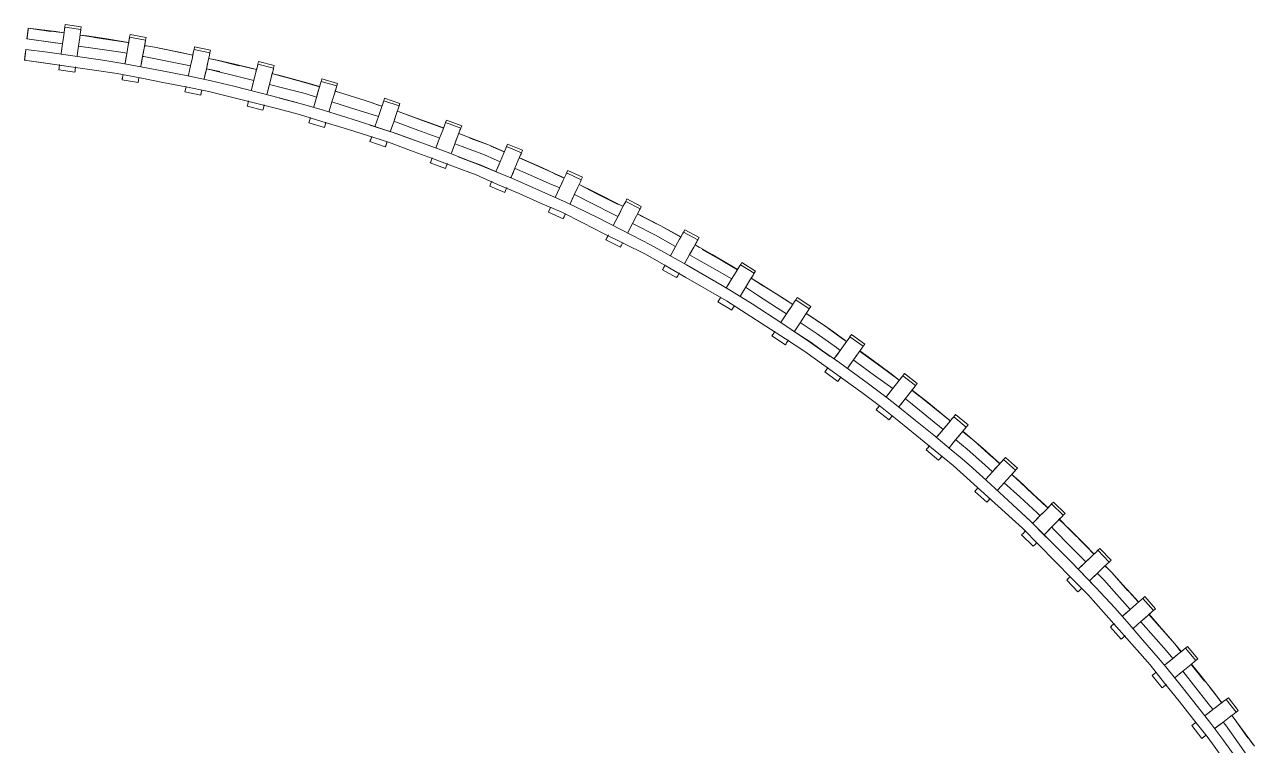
# Model space of a CAD drawing. Header units: inches. Extents: x -578 to 1873, y 397 to 1812.
# Drawn here: x 317.3 to 431.2, y 1001.2 to 1068 of the extents above; entities that cross this region are included whole.
import ezdxf

# ---------------------------------------------------------------- set-up
doc = ezdxf.new("R2010")
doc.units = ezdxf.units.IN
doc.header["$MEASUREMENT"] = 0
doc.layers.add('A-FLOR-HRAL', color=11, linetype='Continuous', lineweight=9)
doc.layers.add('A-WALL', color=113, linetype='Continuous', lineweight=13)

# ---------------------------------------------------------------- blocks, each defined once
blk = doc.blocks.new('3D Cad File Example_dwg_Railing - 1 1_2_ x 1_2_ w 2_r-2185616-_3D_-V81-Level 1')
at = {"layer": 'A-FLOR-HRAL'}
for p, q in [((-2.25, -0.75), (-2.25, 0.75)), ((-2.25, 0.75), (-2, 0.75)), ((-2, 0.75), (-1.8, 0.75)), ((-2, 0.75), (-1.9, 0.75)), ((-2, -0.75), (-2, 0.75)), ((-1.8, 0.75), (-1.9, 0.75)), ((-1.8, 0.75), (-1.25, 0.75)), ((-1.8, 0.75), (-1.52, 0.75)), ((-1.25, 0.75), (-1.52, 0.75)), ((-1.25, 0.75), (-0.45, 0.75)), ((-1.25, 0.75), (-0.85, 0.75)), ((-0.45, 0.75), (-0.85, 0.75)), ((-0.45, 0.75), (0.45, 0.75)), ((-0.45, 0.75), (0, 0.75)), ((0.45, 0.75), (0, 0.75)), ((0.5, 0.75), (0.45, 0.75)), ((0.45, 0.75), (0.5, 0.75)), ((1.8, 0.75), (1.5, 0.75)), ((1.8, 0.75), (1.52, 0.75)), ((2, 0.75), (1.8, 0.75)), ((1.8, 0.75), (1.9, 0.75)), ((2, 0.75), (1.9, 0.75)), ((2, -0.75), (2, 0.75)), ((-2.25, -0.75), (-2, -0.75)), ((-2, -0.75), (-1.8, -0.75)), ((-2, -0.75), (-1.87, -0.75)), ((-1.8, -0.75), (-1.87, -0.75)), ((-1.8, -0.75), (-1.25, -0.75)), ((-1.8, -0.75), (-1.52, -0.75)), ((-1.25, -0.75), (-1.52, -0.75)), ((-1.25, -0.75), (-0.45, -0.75)), ((-1.25, -0.75), (-0.85, -0.75)), ((-0.45, -0.75), (-0.85, -0.75)), ((-0.45, -0.75), (0.45, -0.75)), ((-0.45, -0.75), (0, -0.75)), ((0.45, -0.75), (0, -0.75)), ((0.5, -0.75), (0.45, -0.75)), ((0.45, -0.75), (0.5, -0.75)), ((1.8, -0.75), (1.5, -0.75)), ((1.8, -0.75), (1.52, -0.75)), ((2, -0.75), (1.8, -0.75)), ((1.8, -0.75), (1.9, -0.75)), ((2, -0.75), (1.9, -0.75))]:
    blk.add_line(p, q, dxfattribs=at)
blk = doc.blocks.new('3D Cad File Example_dwg_Railing - 1 1_2_ x 1_2_ w 2_r-2185616-_3D_-V84-Level 1')
at = {"layer": 'A-FLOR-HRAL'}
for p, q in [((-2.25, -0.75), (-2.25, 0.75)), ((-2.25, 0.75), (-2, 0.75)), ((-2, 0.75), (-1.8, 0.75)), ((-2, 0.75), (-1.9, 0.75)), ((-2, -0.75), (-2, 0.75)), ((-1.8, 0.75), (-1.9, 0.75)), ((-1.8, 0.75), (-1.25, 0.75)), ((-1.8, 0.75), (-1.52, 0.75)), ((-1.25, 0.75), (-1.52, 0.75)), ((-1.25, 0.75), (-0.45, 0.75)), ((-1.25, 0.75), (-0.85, 0.75)), ((-0.45, 0.75), (-0.85, 0.75)), ((-0.45, 0.75), (0.45, 0.75)), ((-0.45, 0.75), (0, 0.75)), ((0.45, 0.75), (0, 0.75)), ((0.52, 0.75), (0.45, 0.75)), ((0.45, 0.75), (0.52, 0.75)), ((1.8, 0.75), (1.54, 0.75)), ((1.8, 0.75), (1.54, 0.75)), ((2, 0.75), (1.8, 0.75)), ((1.8, 0.75), (1.9, 0.75)), ((2, 0.75), (1.9, 0.75)), ((2, -0.75), (2, 0.75)), ((-2.25, -0.75), (-2, -0.75)), ((-2, -0.75), (-1.8, -0.75)), ((-2, -0.75), (-1.87, -0.75)), ((-1.8, -0.75), (-1.87, -0.75)), ((-1.8, -0.75), (-1.25, -0.75)), ((-1.8, -0.75), (-1.52, -0.75)), ((-1.25, -0.75), (-1.52, -0.75)), ((-1.25, -0.75), (-0.45, -0.75)), ((-1.25, -0.75), (-0.85, -0.75)), ((-0.45, -0.75), (-0.85, -0.75)), ((-0.45, -0.75), (0.45, -0.75)), ((-0.45, -0.75), (0, -0.75)), ((0.45, -0.75), (0, -0.75)), ((0.51, -0.75), (0.45, -0.75)), ((0.45, -0.75), (0.51, -0.75)), ((1.51, -0.75), (1.52, -0.75)), ((1.8, -0.75), (1.52, -0.75)), ((1.8, -0.75), (1.52, -0.75)), ((2, -0.75), (1.8, -0.75)), ((1.8, -0.75), (1.9, -0.75)), ((2, -0.75), (1.9, -0.75))]:
    blk.add_line(p, q, dxfattribs=at)
blk = doc.blocks.new('3D Cad File Example_dwg_Railing - Railing-1981445-_3D_-3523-Level 1')
at = {"layer": 'A-FLOR-HRAL'}
for p, q in [((-580.14, -102.55), (-580.21, -103.14)), ((-580.14, -102.55), (-580.19, -103.02)), ((-580.16, -102.72), (-580.1, -102.17)), ((-580.12, -102.39), (-580.16, -102.72)), ((-580.16, -102.72), (-580.14, -102.55)), ((-580.14, -102.55), (-580.16, -102.72)), ((-580.14, -102.55), (-580.1, -102.17)), ((-580.11, -102.26), (-580.14, -102.55)), ((-580.12, -102.39), (-580.14, -102.55)), ((-580.14, -102.55), (-580.13, -102.47)), ((-580.12, -102.39), (-580.13, -102.47)), ((-580.12, -102.39), (-580.11, -102.26)), ((-580.12, -102.39), (-580.11, -102.32)), ((-580.11, -102.26), (-580.09, -102.14)), ((-580.1, -102.17), (-580.11, -102.26)), ((-580.11, -102.32), (-580.11, -102.26)), ((-580.09, -102.14), (-580.1, -102.17)), ((-577.54, -102.46), (-580.09, -102.14)), ((-580.09, -102.14), (-578.01, -102.44)), ((-580.09, -102.14), (-577.25, -102.5)), ((-576.78, -102.57), (-577.54, -102.46)), ((-577.25, -102.5), (-576.78, -102.57)), ((-580.21, -103.14), (-580.16, -102.72)), ((-580.21, -103.14), (-580.18, -102.89)), ((-580.21, -103.14), (-580.19, -103.02)), ((-580.21, -103.14), (-580.19, -103.02)), ((-580.21, -103.14), (-580.2, -103.11)), ((-578.23, -103.41), (-580.21, -103.14)), ((-580.21, -103.14), (-578.04, -103.44)), ((-580.19, -103.02), (-580.2, -103.11)), ((-580.19, -103.02), (-580.2, -103.06)), ((-580.2, -103.11), (-580.19, -103.02)), ((-580.2, -103.11), (-580.2, -103.06)), ((-580.18, -102.89), (-580.19, -103.02)), ((-580.18, -102.89), (-580.16, -102.72)), ((-580.18, -102.89), (-580.16, -102.72)), ((-580.18, -102.89), (-580.17, -102.81)), ((-580.17, -102.81), (-580.16, -102.72)), ((-578.23, -103.41), (-576.92, -103.6)), ((-576.92, -103.6), (-578.04, -103.44)), ((-574.67, -102.86), (-575.29, -102.78)), ((-575.29, -102.78), (-574.23, -102.93)), ((-574.67, -102.86), (-572.8, -103.14)), ((-574.23, -102.93), (-570.86, -103.47)), ((-573.95, -103.01), (-573.54, -103.06)), ((-573.54, -103.06), (-570.86, -103.47)), ((-572.8, -103.14), (-571.36, -103.37)), ((-572.3, -103.24), (-571.36, -103.37)), ((-570.79, -103.48), (-571.36, -103.37)), ((-570.79, -103.48), (-570.86, -103.47)), ((-570.86, -103.47), (-570.79, -103.48)), ((-580.37, -104.54), (-580.43, -105.12)), ((-580.43, -105.12), (-580.38, -104.71)), ((-580.38, -104.71), (-580.43, -105.09)), ((-580.37, -104.54), (-580.42, -105.01)), ((-580.4, -104.87), (-580.38, -104.71)), ((-580.4, -104.87), (-580.38, -104.71)), ((-580.39, -104.79), (-580.4, -104.87)), ((-580.39, -104.79), (-580.38, -104.71)), ((-580.38, -104.71), (-580.32, -104.16)), ((-580.35, -104.38), (-580.38, -104.71)), ((-580.37, -104.54), (-580.38, -104.71)), ((-580.37, -104.54), (-580.38, -104.71)), ((-580.37, -104.54), (-580.32, -104.16)), ((-580.35, -104.38), (-580.37, -104.54)), ((-580.37, -104.54), (-580.35, -104.38)), ((-580.37, -104.54), (-580.36, -104.46)), ((-580.35, -104.38), (-580.36, -104.46)), ((-580.33, -104.25), (-580.35, -104.38)), ((-580.35, -104.38), (-580.33, -104.25)), ((-580.34, -104.31), (-580.35, -104.38)), ((-580.33, -104.25), (-580.34, -104.31)), ((-580.32, -104.16), (-580.33, -104.25)), ((-580.33, -104.25), (-580.32, -104.16)), ((-580.32, -104.16), (-580.32, -104.13)), ((-580.32, -104.13), (-580.32, -104.16)), ((-580.32, -104.13), (-578.32, -104.38)), ((-575.95, -104.7), (-578.32, -104.38)), ((-573.18, -105.12), (-575.95, -104.7)), ((-575.43, -103.81), (-573.88, -104.03)), ((-575.43, -103.81), (-573.69, -104.05)), ((-571.52, -104.36), (-573.88, -104.03)), ((-571.52, -104.36), (-573.69, -104.05)), ((-570.97, -104.47), (-571.52, -104.36)), ((-569.37, -104.78), (-569.49, -104.76)), ((-569.37, -104.78), (-567.22, -105.2)), ((-569.32, -103.75), (-568.39, -103.91)), ((-569.32, -103.77), (-569.19, -103.8)), ((-569.19, -103.8), (-569.32, -103.77)), ((-569.19, -103.8), (-569.32, -103.77)), ((-568.41, -103.91), (-569.32, -103.75)), ((-565.96, -104.39), (-568.41, -103.91)), ((-566.01, -104.39), (-568.39, -103.91)), ((-566.01, -104.39), (-564.85, -104.64)), ((-565.96, -104.39), (-564.85, -104.63)), ((-580.42, -105.01), (-580.43, -105.09)), ((-580.43, -105.09), (-580.42, -105.01)), ((-580.42, -105.01), (-580.43, -105.12)), ((-580.43, -105.09), (-580.42, -105.05)), ((-580.43, -105.09), (-580.43, -105.12)), ((-580.43, -105.12), (-580.43, -105.09)), ((-578.45, -105.4), (-580.43, -105.12)), ((-580.43, -105.12), (-578.29, -105.42)), ((-580.42, -105.01), (-580.4, -104.87)), ((-580.4, -104.87), (-580.42, -105.01)), ((-580.42, -105.01), (-580.42, -105.05)), ((-578.45, -105.4), (-576.14, -105.73)), ((-576.14, -105.73), (-578.29, -105.42)), ((-574, -106.03), (-576.14, -105.73)), ((-571.69, -105.34), (-573.18, -105.12)), ((-571.69, -105.34), (-570.65, -105.53)), ((-570.65, -105.53), (-567.69, -106.09)), ((-565.07, -105.63), (-567.22, -105.2)), ((-562.34, -106.17), (-563.59, -105.92)), ((-562.92, -106.05), (-563.59, -105.92)), ((-562.7, -105.08), (-563.38, -104.94)), ((-563.38, -104.95), (-562.63, -105.11)), ((-562.63, -105.11), (-563.38, -104.96)), ((-562.7, -105.08), (-560.95, -105.49)), ((-562.63, -105.11), (-560.56, -105.62)), ((-562.63, -105.11), (-559.5, -105.84)), ((-560.95, -105.49), (-559.08, -105.94)), ((-559.5, -105.84), (-559.25, -105.9)), ((-558.94, -105.98), (-559.08, -105.94)), ((-571.86, -106.33), (-574, -106.03)), ((-569.73, -106.75), (-571.86, -106.33)), ((-567.61, -107.17), (-569.73, -106.75)), ((-567.69, -106.09), (-565.3, -106.57)), ((-563.14, -107.03), (-565.3, -106.57)), ((-563.14, -107.03), (-561.05, -107.53)), ((-560.79, -106.59), (-562.92, -106.05)), ((-562.92, -106.05), (-562.34, -106.17)), ((-560.79, -106.59), (-559.2, -106.99)), ((-557.3, -106.4), (-557.49, -106.35)), ((-557.3, -106.4), (-556.87, -106.51)), ((-554.8, -107.07), (-557.3, -106.4)), ((-556.87, -106.51), (-554.15, -107.25)), ((-554.15, -107.25), (-555.52, -106.9)), ((-554.15, -107.25), (-554.8, -107.07)), ((-553.11, -107.58), (-554.8, -107.07)), ((-554.8, -107.07), (-553.1, -107.57)), ((-567.61, -107.17), (-565.48, -107.58)), ((-565.48, -107.58), (-563.36, -108)), ((-563.36, -108), (-561.26, -108.53)), ((-557.54, -108.42), (-561.05, -107.53)), ((-556.54, -107.67), (-557.75, -107.36)), ((-556.54, -107.67), (-554.42, -108.21)), ((-553.39, -108.53), (-554.42, -108.21)), ((-553.1, -107.56), (-554.15, -107.25)), ((-554.15, -107.25), (-553.36, -107.49)), ((-551.52, -108.02), (-551.66, -107.98)), ((-551.66, -107.98), (-551.35, -108.07)), ((-551.52, -108.02), (-551.46, -108.04)), ((-551.35, -108.07), (-548.89, -108.84)), ((-561.26, -108.53), (-559.16, -109.07)), ((-557.06, -109.6), (-559.16, -109.07)), ((-555.1, -109.07), (-557.54, -108.42)), ((-554.69, -109.17), (-556.8, -108.63)), ((-556.8, -108.63), (-555.1, -109.07)), ((-554.69, -109.17), (-552.63, -109.78)), ((-551.95, -108.98), (-550.23, -109.51)), ((-549.05, -108.79), (-547.32, -109.36)), ((-548.89, -108.84), (-547.32, -109.36)), ((-547.83, -109.22), (-547.32, -109.38)), ((-554.96, -110.13), (-557.06, -109.6)), ((-552.9, -110.78), (-554.96, -110.13)), ((-552.63, -109.78), (-549.5, -110.75)), ((-548.14, -110.17), (-550.23, -109.51)), ((-548.14, -110.17), (-547.64, -110.32)), ((-545.73, -109.88), (-545.89, -109.82)), ((-545.73, -109.88), (-545.89, -109.82)), ((-544.63, -110.28), (-545.73, -109.88)), ((-545.73, -109.88), (-543.66, -110.65)), ((-545.73, -109.88), (-543.68, -110.62)), ((-542.63, -110.99), (-544.63, -110.28)), ((-550.83, -111.42), (-552.9, -110.78)), ((-548.76, -112.07), (-550.83, -111.42)), ((-549.5, -110.75), (-546.1, -111.88)), ((-546.37, -111.77), (-548.45, -111.12)), ((-548.45, -111.12), (-546.1, -111.88)), ((-546.21, -110.77), (-546.05, -110.82)), ((-544, -111.59), (-546.05, -110.82)), ((-541.97, -112.34), (-544, -111.59)), ((-541.61, -111.38), (-543.68, -110.62)), ((-543.66, -110.65), (-541.62, -111.41)), ((-542.63, -110.99), (-541.61, -111.37)), ((-546.7, -112.71), (-548.76, -112.07)), ((-546.7, -112.71), (-544.67, -113.47)), ((-546.37, -111.77), (-544.33, -112.53)), ((-544.33, -112.53), (-546.1, -111.88)), ((-543.61, -112.76), (-546.1, -111.88)), ((-543.61, -112.76), (-541.27, -113.62)), ((-538.5, -112.55), (-540.21, -111.91)), ((-540.2, -111.9), (-539.96, -111.98)), ((-539.96, -111.98), (-537.46, -112.96)), ((-539.18, -112.32), (-537.46, -112.96)), ((-537.46, -112.96), (-538.5, -112.55)), ((-544.67, -113.47), (-542.64, -114.23)), ((-538.32, -114.8), (-541.27, -113.62)), ((-540.57, -112.87), (-539.89, -113.12)), ((-537.83, -113.89), (-539.89, -113.12)), ((-536.37, -114.53), (-537.83, -113.89)), ((-537.46, -112.96), (-536.46, -113.38)), ((-537.23, -113.08), (-535.97, -113.59)), ((-537.23, -113.08), (-535.98, -113.61)), ((-535.97, -113.59), (-536.46, -113.38)), ((-540.61, -114.98), (-542.64, -114.23)), ((-540.61, -114.98), (-538.58, -115.74)), ((-538.21, -114.81), (-540.25, -114.05)), ((-540.25, -114.05), (-538.32, -114.8)), ((-536.21, -115.68), (-538.32, -114.8)), ((-538.32, -114.8), (-535.21, -116.07)), ((-538.21, -114.81), (-536.21, -115.68)), ((-534.59, -114.16), (-534.42, -114.23)), ((-534.59, -114.17), (-532.77, -114.96)), ((-534.42, -114.23), (-532.44, -115.09)), ((-532.77, -114.96), (-530.43, -116.02)), ((-530.69, -115.9), (-532.44, -115.09)), ((-536.6, -116.61), (-538.58, -115.74)), ((-535.21, -116.07), (-532.22, -117.39)), ((-533.82, -115.64), (-534.99, -115.13)), ((-533.82, -115.64), (-531.81, -116.52)), ((-530.43, -116.03), (-531.39, -115.61)), ((-530.42, -116.01), (-530.69, -115.9)), ((-534.61, -117.47), (-536.6, -116.61)), ((-530.85, -116.93), (-531.81, -116.52)), ((-527.4, -117.48), (-529.06, -116.64)), ((-527.67, -117.32), (-529.06, -116.64)), ((-529.06, -116.64), (-527.41, -117.45)), ((-527.67, -117.32), (-524.97, -118.65)), ((-532.63, -118.34), (-534.61, -117.47)), ((-530.65, -119.2), (-532.63, -118.34)), ((-530.22, -118.3), (-532.22, -117.39)), ((-530.22, -118.3), (-529.25, -118.77)), ((-527.84, -118.38), (-529.48, -117.55)), ((-525.88, -119.36), (-527.84, -118.38)), ((-527.41, -117.45), (-524.97, -118.65)), ((-527.4, -117.48), (-525.43, -118.47)), ((-530.65, -119.2), (-528.71, -120.18)), ((-529.25, -118.77), (-527.29, -119.72)), ((-525.88, -119.36), (-525.45, -119.58)), ((-521.49, -120.46), (-523.64, -119.33)), ((-523.64, -119.34), (-522.21, -120.08)), ((-523.46, -119.46), (-521.49, -120.46)), ((-528.71, -120.18), (-526.78, -121.15)), ((-524.09, -121.35), (-527.29, -119.72)), ((-524.11, -120.25), (-523.92, -120.34)), ((-521.96, -121.33), (-523.92, -120.34)), ((-521.49, -120.45), (-522.21, -120.08)), ((-521.49, -120.45), (-522.18, -120.1)), ((-521.49, -120.45), (-520.47, -121.01)), ((-521.49, -120.45), (-520.82, -120.83)), ((-519.64, -121.51), (-521.49, -120.46)), ((-521.49, -120.46), (-519.62, -121.49)), ((-526.78, -121.15), (-524.84, -122.12)), ((-522.43, -122.21), (-524.09, -121.35)), ((-520.12, -122.38), (-521.96, -121.33)), ((-520.47, -121.01), (-519.62, -121.48)), ((-522.91, -123.09), (-524.84, -122.12)), ((-522.43, -122.21), (-521.49, -122.74)), ((-519.1, -124.07), (-521.49, -122.74)), ((-517.89, -122.46), (-518.31, -122.21)), ((-516.73, -123.12), (-518.31, -122.21)), ((-515.74, -123.74), (-517.66, -122.64)), ((-521.03, -124.17), (-522.91, -123.09)), ((-519.15, -125.24), (-521.03, -124.17)), ((-517.55, -124.95), (-519.1, -124.07)), ((-518.16, -123.51), (-518.82, -123.13)), ((-516.25, -124.6), (-518.16, -123.51)), ((-514.78, -124.26), (-516.73, -123.12)), ((-514.98, -124.15), (-516.5, -123.26)), ((-515.74, -123.74), (-514.38, -124.52)), ((-514.98, -124.15), (-514.38, -124.51)), ((-519.15, -125.24), (-517.27, -126.32)), ((-515.81, -125.98), (-517.55, -124.95)), ((-514.9, -125.37), (-516.25, -124.6)), ((-514.38, -124.51), (-514.78, -124.26)), ((-513.1, -125.29), (-511.97, -126.01)), ((-510.79, -126.74), (-513.1, -125.3)), ((-511.98, -126.03), (-513.1, -125.3)), ((-517.27, -126.32), (-515.39, -127.39)), ((-514.87, -126.54), (-515.81, -125.98)), ((-513.62, -126.15), (-512.51, -126.88)), ((-509.81, -127.38), (-511.97, -126.01)), ((-515.39, -127.39), (-513.57, -128.57)), ((-514.87, -126.54), (-513.03, -127.69)), ((-512.51, -126.88), (-510.67, -128.07)), ((-510.79, -126.74), (-509.25, -127.74)), ((-509.81, -127.38), (-509.26, -127.74)), ((-511.75, -129.74), (-513.57, -128.57)), ((-510.28, -129.46), (-513.03, -127.69)), ((-509.83, -128.61), (-510.67, -128.07)), ((-508.02, -128.59), (-506.42, -129.62)), ((-507.71, -128.77), (-508.01, -128.57)), ((-508.01, -128.57), (-507.34, -129.01)), ((-509.94, -130.92), (-511.75, -129.74)), ((-507.69, -131.19), (-510.28, -129.46)), ((-506.99, -130.45), (-508.57, -129.42)), ((-506.42, -129.62), (-507.34, -129.01)), ((-507.08, -129.2), (-506.42, -129.62)), ((-504.42, -131.05), (-506.42, -129.62)), ((-506.42, -129.62), (-504.64, -130.92)), ((-506.42, -129.62), (-505.49, -130.28)), ((-509.94, -130.92), (-508.12, -132.1)), ((-509.38, -130.09), (-507.55, -131.27)), ((-509.38, -130.09), (-507.69, -131.19)), ((-506.99, -130.45), (-505.21, -131.74)), ((-505.49, -130.28), (-504.26, -131.16)), ((-504.28, -131.18), (-504.64, -130.92)), ((-504.26, -131.16), (-504.42, -131.05)), ((-506.37, -133.37), (-508.12, -132.1)), ((-505.79, -132.55), (-507.69, -131.19)), ((-507.69, -131.19), (-504.88, -133.15)), ((-505.79, -132.55), (-507.55, -131.27)), ((-504.86, -131.99), (-505.21, -131.74)), ((-502.85, -132.22), (-503.06, -132.06)), ((-501.93, -132.83), (-503.04, -132.03)), ((-502.88, -132.16), (-503.04, -132.04)), ((-501.33, -133.29), (-502.88, -132.16)), ((-502.25, -135.1), (-504.88, -133.15)), ((-503.44, -133.02), (-503.65, -132.88)), ((-503.44, -133.02), (-501.67, -134.31)), ((-502.85, -132.22), (-501.07, -133.51)), ((-500.15, -134.16), (-501.93, -132.83)), ((-501.33, -133.29), (-500.2, -134.12)), ((-504.62, -134.64), (-506.37, -133.37)), ((-499.99, -135.53), (-501.67, -134.31)), ((-499.38, -134.74), (-501.07, -133.51)), ((-500.2, -134.12), (-499.38, -134.74)), ((-499.38, -134.74), (-500.15, -134.16)), ((-502.86, -135.91), (-504.62, -134.64)), ((-500.5, -136.39), (-502.25, -135.1)), ((-502.86, -135.91), (-501.11, -137.19)), ((-500.5, -136.39), (-499.65, -137.07)), ((-498.82, -136.47), (-498.19, -136.99)), ((-497.57, -136.2), (-498.21, -135.68)), ((-498.2, -135.67), (-495.31, -137.99)), ((-498.2, -135.67), (-496.69, -136.86)), ((-501.11, -137.19), (-499.43, -138.55)), ((-499.65, -137.07), (-497.87, -138.48)), ((-498.19, -136.99), (-496.49, -138.37)), ((-496.69, -136.86), (-495.05, -138.2)), ((-497.75, -139.92), (-499.43, -138.55)), ((-496.19, -139.84), (-497.87, -138.48)), ((-495.32, -139.32), (-496.49, -138.37)), ((-495.31, -137.99), (-494.66, -138.53)), ((-495.05, -138.2), (-494.65, -138.53)), ((-496.07, -141.29), (-497.75, -139.92)), ((-494.58, -141.2), (-496.19, -139.84)), ((-493.51, -139.5), (-492.44, -140.38)), ((-493.5, -139.49), (-493.18, -139.76)), ((-493.5, -139.49), (-493.28, -139.67)), ((-492.44, -140.38), (-493.28, -139.67)), ((-493.18, -139.76), (-492.44, -140.38)), ((-494.39, -142.65), (-496.07, -141.29)), ((-493.74, -141.89), (-494.58, -141.2)), ((-494.15, -140.27), (-493.09, -141.13)), ((-491.47, -142.61), (-493.09, -141.13)), ((-491.62, -141.09), (-492.44, -140.38)), ((-490.81, -141.86), (-492.44, -140.38)), ((-492.44, -140.38), (-490.79, -141.85)), ((-490.06, -142.47), (-491.62, -141.09)), ((-493.74, -141.89), (-492.92, -142.61)), ((-490.07, -142.49), (-490.79, -141.85)), ((-494.39, -142.65), (-492.79, -144.11)), ((-491.29, -144.06), (-492.92, -142.61)), ((-490.76, -143.25), (-491.47, -142.61)), ((-488.96, -143.49), (-487.68, -144.67)), ((-488.32, -144.06), (-488.95, -143.48)), ((-491.19, -145.56), (-492.79, -144.11)), ((-491.29, -144.06), (-488.88, -146.28)), ((-489.65, -144.26), (-488.22, -145.55)), ((-488.32, -144.06), (-485.74, -146.49)), ((-485.9, -146.3), (-487.68, -144.67)), ((-489.58, -147.02), (-491.19, -145.56)), ((-486.6, -147.03), (-488.22, -145.55)), ((-485.74, -146.49), (-487.54, -144.82)), ((-488.9, -146.28), (-487.29, -147.75)), ((-488.9, -146.28), (-487.23, -147.82)), ((-488.88, -146.28), (-487.23, -147.82)), ((-485.9, -146.3), (-485.62, -146.59)), ((-489.58, -147.02), (-487.98, -148.47)), ((-485.76, -149.3), (-487.29, -147.75)), ((-485.76, -149.3), (-487.23, -147.82)), ((-485.73, -149.29), (-487.23, -147.82)), ((-486.6, -147.03), (-486.32, -147.31)), ((-484.57, -147.66), (-484.35, -147.87)), ((-484.57, -147.66), (-484.35, -147.87)), ((-484.35, -147.87), (-484.57, -147.66)), ((-484.56, -147.65), (-483.56, -148.63)), ((-483.66, -148.51), (-484.55, -147.64)), ((-486.46, -150.01), (-487.98, -148.47)), ((-485.26, -148.38), (-485.06, -148.59)), ((-485.06, -148.59), (-483.51, -150.15)), ((-482.2, -149.99), (-483.66, -148.51)), ((-483.56, -148.63), (-482.01, -150.18)), ((-484.94, -151.55), (-486.46, -150.01)), ((-483.42, -151.6), (-485.73, -149.29)), ((-482.09, -151.59), (-483.51, -150.15)), ((-481.34, -150.88), (-482.2, -149.99)), ((-482.01, -150.18), (-481.35, -150.88)), ((-484.94, -151.55), (-483.41, -153.09)), ((-481.31, -153.82), (-483.42, -151.6)), ((-481.16, -153.95), (-482.69, -152.4)), ((-482.69, -152.4), (-481.31, -153.82)), ((-480.43, -153.26), (-481.03, -152.66)), ((-480.32, -151.97), (-480.19, -152.1)), ((-480.31, -151.96), (-479.7, -152.58)), ((-480.31, -151.97), (-480.19, -152.1)), ((-480.3, -151.96), (-479.7, -152.58)), ((-478.94, -153.41), (-479.7, -152.58)), ((-479.7, -152.58), (-478.24, -154.23)), ((-479.7, -152.58), (-478.95, -153.4)), ((-481.89, -154.63), (-483.41, -153.09)), ((-478.98, -154.9), (-480.43, -153.26)), ((-477.23, -155.32), (-478.95, -153.4)), ((-478.72, -153.66), (-477.47, -155.02)), ((-480.46, -156.25), (-481.89, -154.63)), ((-481.16, -153.95), (-479.42, -155.85)), ((-478, -156), (-478.98, -154.9)), ((-479.42, -155.85), (-478.27, -157.14)), ((-477.47, -155.02), (-477.22, -155.31)), ((-479.02, -157.87), (-480.46, -156.25)), ((-476.8, -158.84), (-478.27, -157.14)), ((-477.01, -157.13), (-476.07, -158.18)), ((-475.31, -157.53), (-476.26, -156.46)), ((-475.11, -157.74), (-476.24, -156.44)), ((-475.28, -157.54), (-476.23, -156.44)), ((-479.02, -157.87), (-477.58, -159.49)), ((-474.62, -159.82), (-476.07, -158.18)), ((-475.31, -157.53), (-473.85, -159.18)), ((-473.85, -159.18), (-475.28, -157.54)), ((-475.11, -157.74), (-473.85, -159.18)), ((-476.15, -161.11), (-477.58, -159.49)), ((-475.38, -160.47), (-476.8, -158.84)), ((-473.27, -159.9), (-473.85, -159.18)), ((-473.28, -159.91), (-473.85, -159.18)), ((-473.85, -159.18), (-473.36, -159.79)), ((-475.38, -160.47), (-474.68, -161.32)), ((-474.62, -159.82), (-474.05, -160.54)), ((-473.36, -159.79), (-473.27, -159.9)), ((-476.15, -161.11), (-474.8, -162.81)), ((-474.68, -161.32), (-473.26, -163.07)), ((-473.11, -161.71), (-471.89, -163.26)), ((-471.11, -162.64), (-472.34, -161.08)), ((-472.32, -161.06), (-472.18, -161.24)), ((-472.32, -161.06), (-471.51, -162.06)), ((-474.8, -162.81), (-473.45, -164.5)), ((-471.51, -162.06), (-470.24, -163.66)), ((-473.26, -163.07), (-471.75, -164.97)), ((-470.53, -164.98), (-471.89, -163.26)), ((-470.63, -163.17), (-469.49, -164.63)), ((-469.49, -164.63), (-470.24, -163.66)), ((-472.11, -166.2), (-473.45, -164.5)), ((-470.52, -166.56), (-471.75, -164.97)), ((-470.53, -164.98), (-470.33, -165.22)), ((-469.51, -164.65), (-469.73, -164.36)), ((-470.76, -167.89), (-472.11, -166.2)), ((-468.58, -165.82), (-468.36, -166.09)), ((-468.36, -166.09), (-468.58, -165.82)), ((-468.36, -166.09), (-468.58, -165.82)), ((-468.36, -166.09), (-467.09, -167.89)), ((-468.36, -166.09), (-467.8, -166.87)), ((-468.36, -166.09), (-467.77, -166.9)), ((-469.96, -167.29), (-470.52, -166.56)), ((-469.96, -167.29), (-469.32, -168.17)), ((-469.37, -166.43), (-469.16, -166.69)), ((-467.89, -168.48), (-469.16, -166.69)), ((-466.48, -168.67), (-467.77, -166.9)), ((-470.76, -167.89), (-469.51, -169.66)), ((-469.32, -168.17), (-468.03, -169.94)), ((-466.75, -170.1), (-467.89, -168.48)), ((-466.7, -168.36), (-467.25, -167.62)), ((-466.6, -168.5), (-466.7, -168.36))]:
    blk.add_line(p, q, dxfattribs=at)
for name, p, rotation in [('3D Cad File Example_dwg_Railing - 1 1_2_ x 1_2_ w 2_r-2185616-_3D_-V81-Level 1', (-576.24, -104.14), 262.0940645809825), ('3D Cad File Example_dwg_Railing - 1 1_2_ x 1_2_ w 2_r-2185616-_3D_-V84-Level 1', (-570.31, -105.08), 259.9599957331949), ('3D Cad File Example_dwg_Railing - 1 1_2_ x 1_2_ w 2_r-2185616-_3D_-V81-Level 1', (-564.42, -106.23), 257.8259268854071), ('3D Cad File Example_dwg_Railing - 1 1_2_ x 1_2_ w 2_r-2185616-_3D_-V81-Level 1', (-558.58, -107.61), 255.6918580376195), ('3D Cad File Example_dwg_Railing - 1 1_2_ x 1_2_ w 2_r-2185616-_3D_-V81-Level 1', (-552.8, -109.2), 253.5577891898318), ('3D Cad File Example_dwg_Railing - 1 1_2_ x 1_2_ w 2_r-2185616-_3D_-V81-Level 1', (-547.08, -111), 251.4237203420441), ('3D Cad File Example_dwg_Railing - 1 1_2_ x 1_2_ w 2_r-2185616-_3D_-V81-Level 1', (-541.43, -113.02), 249.2896514942564), ('3D Cad File Example_dwg_Railing - 1 1_2_ x 1_2_ w 2_r-2185616-_3D_-V81-Level 1', (-535.86, -115.24), 247.1555826464688), ('3D Cad File Example_dwg_Railing - 1 1_2_ x 1_2_ w 2_r-2185616-_3D_-V81-Level 1', (-530.37, -117.68), 245.021513798681), ('3D Cad File Example_dwg_Railing - 1 1_2_ x 1_2_ w 2_r-2185616-_3D_-V81-Level 1', (-524.98, -120.31), 242.8874449508933), ('3D Cad File Example_dwg_Railing - 1 1_2_ x 1_2_ w 2_r-2185616-_3D_-V81-Level 1', (-519.69, -123.14), 240.7533761031056), ('3D Cad File Example_dwg_Railing - 1 1_2_ x 1_2_ w 2_r-2185616-_3D_-V81-Level 1', (-514.51, -126.17), 238.619307255318), ('3D Cad File Example_dwg_Railing - 1 1_2_ x 1_2_ w 2_r-2185616-_3D_-V81-Level 1', (-509.45, -129.39), 236.4852384075303), ('3D Cad File Example_dwg_Railing - 1 1_2_ x 1_2_ w 2_r-2185616-_3D_-V81-Level 1', (-504.51, -132.8), 234.3511695597425), ('3D Cad File Example_dwg_Railing - 1 1_2_ x 1_2_ w 2_r-2185616-_3D_-V81-Level 1', (-499.7, -136.38), 232.2171007119549), ('3D Cad File Example_dwg_Railing - 1 1_2_ x 1_2_ w 2_r-2185616-_3D_-V81-Level 1', (-495.03, -140.15), 230.0830318641672), ('3D Cad File Example_dwg_Railing - 1 1_2_ x 1_2_ w 2_r-2185616-_3D_-V81-Level 1', (-490.5, -144.08), 227.9489630163795), ('3D Cad File Example_dwg_Railing - 1 1_2_ x 1_2_ w 2_r-2185616-_3D_-V81-Level 1', (-486.12, -148.18), 225.8148941685918), ('3D Cad File Example_dwg_Railing - 1 1_2_ x 1_2_ w 2_r-2185616-_3D_-V81-Level 1', (-481.9, -152.44), 223.6808253208041), ('3D Cad File Example_dwg_Railing - 1 1_2_ x 1_2_ w 2_r-2185616-_3D_-V81-Level 1', (-477.83, -156.86), 221.5467564730164), ('3D Cad File Example_dwg_Railing - 1 1_2_ x 1_2_ w 2_r-2185616-_3D_-V81-Level 1', (-473.94, -161.42), 219.4126876252288), ('3D Cad File Example_dwg_Railing - 1 1_2_ x 1_2_ w 2_r-2185616-_3D_-V81-Level 1', (-470.22, -166.13), 217.2786187774411)]:
    blk.add_blockref(name, p, dxfattribs=dict(rotation=rotation))
blk = doc.blocks.new('3D Cad File Example_dwg-2744-Level 1')
blk.add_blockref('3D Cad File Example_dwg_Railing - Railing-1981445-_3D_-3523-Level 1', (0, 0))

msp = doc.modelspace()

# ---------------------------------------------------------------- block references
at = {"layer": 'A-WALL', "color": 30, "lineweight": 9}
msp.add_blockref('3D Cad File Example_dwg-2744-Level 1', (897.69, 1169.79), dxfattribs=at)

doc.saveas('drawing.dxf')
